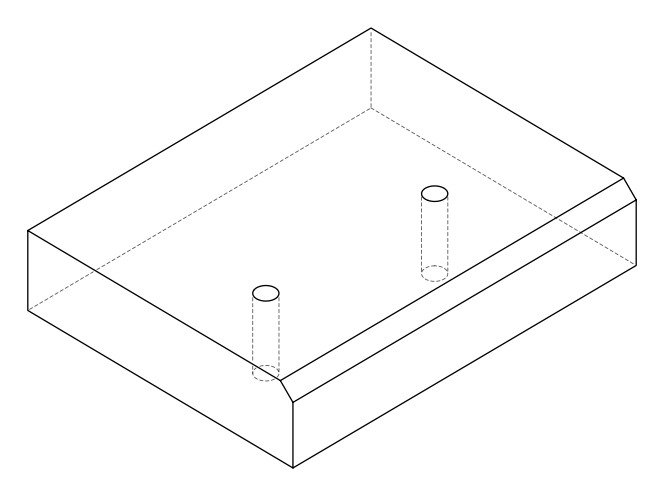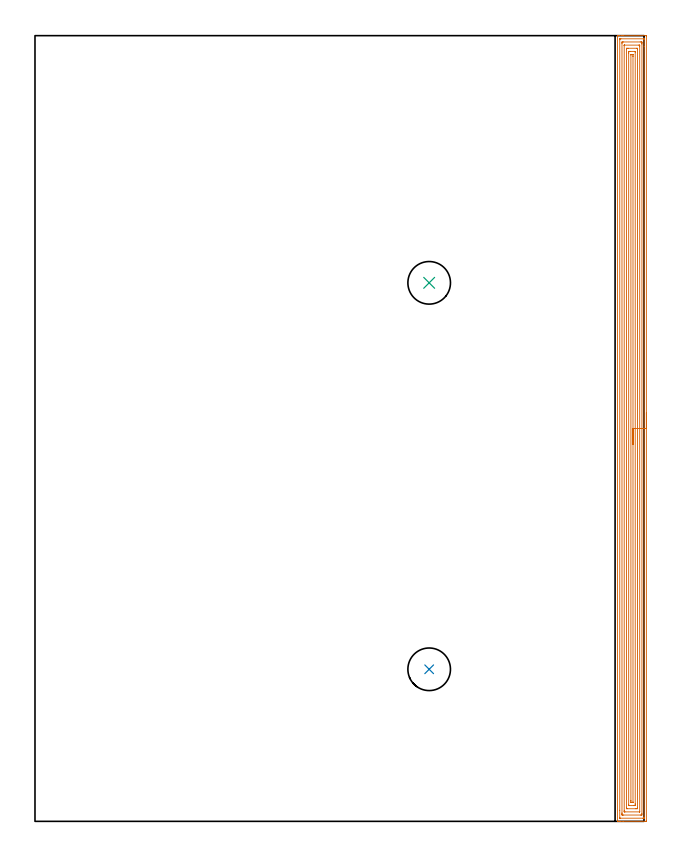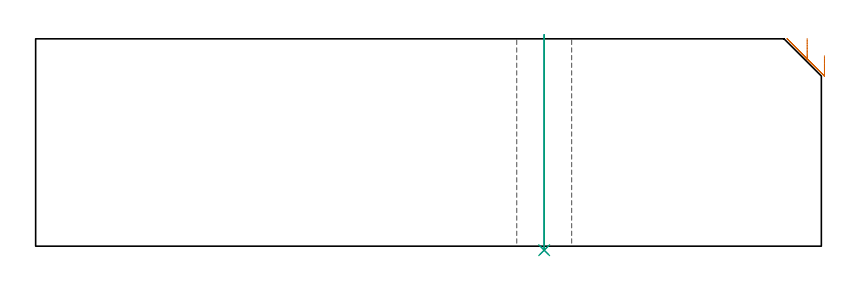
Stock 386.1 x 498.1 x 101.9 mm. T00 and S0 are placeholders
(PLAN: 3 operations, 1 tool changes, 29 min)
(1 AREA_MILL | FG_CHAMFER_SURFACE | UGT0205_001 | 28.17 min | 83401 mm3)
(2 INDEXABLE_INSERT_DRILL_THROUGH_HOLE_FROM_SOLID | STEP1HOLE | NXT0302_025 | 0.43 min | 58275 mm3)
(3 INDEXABLE_INSERT_DRILL_THROUGH_HOLE_FROM_SOLID_1 | STEP1HOLE_1 | NXT0302_025 | 0.43 min | 58274 mm3)
(TOOL UGT0205_001 | Chamfer Mill 20 x 3 x 45 deg. | D20 FL50 Z2)
(TOOL NXT0302_025 | Index. Insert Drill 27mm [880-D2700L32-05] | D27 PA176 FL135 Z2)
(OP 1 AREA_MILL)
G17 G21 G94 G90
T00 M6
G54
G17 G0 G90 X387.6 Y259.05 S1061 M3
G43 Z111.9 H0
Z93.6
G94 G1 Y259.012 Z92.728 F250.
Y258.898 Z91.864
Y258.709 Z91.012
Y258.447 Z90.18
Y258.113 Z89.374
Y257.71 Z88.6
Y257.242 Z87.864
Y256.71 Z87.172
Y256.121 Z86.529
Y255.478 Z85.94
Y254.786 Z85.409
Y254.05 Z84.94
Y253.276 Z84.537
Y252.47 Z84.203
Y251.638 Z83.941
Y250.787 Z83.752
Y249.922 Z83.638
Y249.05 Z83.6
X387.599 Y0.622 Z83.601
X387.596 Y0.234 Z83.602
X387.593 Y0.01 Z83.605
X387.216 Y0. Z83.981
X372.924 Z98.272
X370.904 Z100.292
X370.56 Z100.634
X369.601 Z101.599
X369.449 Y0.001 Z101.743
X369.37 Y0.004 Z101.821
X369.303 Y0.01 Z101.888
X369.3 Y0.175 Z101.9
Y497.925
X369.302 Y498.09 Z101.888
X369.448 Y498.097 Z101.744
X369.601 Y498.1 Z101.599
X369.873 Z101.326
X370.56 Z100.634
X371.78 Z99.416
X372.314 Z98.881
X372.924 Z98.272
X387.216 Z83.981
X387.486 Y498.097 Z83.712
X387.592 Y498.09 Z83.606
X387.599 Y497.982 Z83.599
X387.6 Y497.478 Z83.6
Y249.05
X386.186 Z85.014
X386.185 Y2.566 Z85.015
X386.184 Y2.409 Z85.016
X386.179 Y2.043 Z85.021
X386.171 Y2.01 Z85.029
X386.105 Y2.006 Z85.095
X385.998 Y2.002 Z85.202
X385.864 Y2. Z85.336
X385.463 Z85.737
X370.961 Z100.239
X370.781 Y2.003 Z100.419
X370.748 Y2.007 Z100.452
X370.721 Y2.013 Z100.479
X370.719 Y2.054 Z100.481
X370.715 Y2.251 Z100.485
X370.714 Y6.987 Z100.486
X370.715 Y495.534 Z100.485
X370.716 Y495.691 Z100.484
X370.721 Y496.057 Z100.479
X370.729 Y496.09 Z100.471
X370.795 Y496.094 Z100.405
X370.902 Y496.098 Z100.298
X371.036 Y496.1 Z100.164
X371.437 Z99.763
X385.939 Z85.261
X386.119 Y496.097 Z85.081
X386.152 Y496.093 Z85.048
X386.179 Y496.088 Z85.021
X386.181 Y496.046 Z85.019
X386.185 Y495.849 Z85.015
X386.186 Y491.112 Z85.014
Y249.05
X384.772 Z86.428
X384.771 Y4.902 Z86.429
X384.766 Y4.196 Z86.434
X384.765 Y4.015 Z86.435
X384.586 Y4.01 Z86.614
X383.901 Y4.001 Z87.299
X373.19 Y4. Z98.01
X372.504 Y4.003 Z98.696
X372.314 Y4.009 Z98.886
X372.135 Y4.017 Z99.065
X372.132 Y4.196 Z99.068
X372.13 Y4.384 Z99.07
X372.129 Y5.09 Z99.071
X372.128 Y5.279 Z99.072
X372.129 Y493.198 Z99.071
X372.134 Y493.904 Z99.066
X372.135 Y494.085 Z99.065
X372.314 Y494.09 Z98.886
X372.999 Y494.099 Z98.201
X383.71 Y494.1 Z87.49
X384.396 Y494.098 Z86.804
X384.586 Y494.091 Z86.614
X384.765 Y494.083 Z86.435
X384.768 Y493.904 Z86.432
X384.77 Y493.716 Z86.43
X384.771 Y493.01 Z86.429
X384.772 Y492.821 Z86.428
Y249.05
X383.357 Z87.843
Y6.343
X383.356 Y6.165 Z87.844
X383.352 Y6.023 Z87.848
X383.35 Y6.01 Z87.85
X383.343 Y6.006 Z87.857
X383.317 Y6.003 Z87.883
X383.263 Y6.001 Z87.937
X374.051 Y6. Z97.149
X373.639 Y6.01 Z97.561
X373.549 Y6.017 Z97.651
X373.546 Y6.079 Z97.654
X373.545 Y6.144 Z97.655
X373.543 Y6.518 Z97.657
Y6.877
Y491.757
X373.544 Y491.935 Z97.656
X373.548 Y492.077 Z97.652
X373.55 Y492.09 Z97.65
X373.557 Y492.094 Z97.643
X373.583 Y492.097 Z97.617
X373.637 Y492.099 Z97.563
X382.849 Y492.1 Z88.351
X383.261 Y492.09 Z87.939
X383.351 Y492.083 Z87.849
X383.354 Y492.021 Z87.846
X383.355 Y491.956 Z87.845
X383.357 Y491.582 Z87.843
Y491.223
Y249.05
X381.943 Z89.257
Y8.678
X381.939 Y8.225 Z89.261
X381.936 Y8.014 Z89.264
X381.726 Y8.006 Z89.474
X381.08 Y8.001 Z90.12
X380.855 Y8. Z90.345
X375.594 Y8.001 Z95.606
X375.081 Y8.01 Z96.119
X374.964 Y8.017 Z96.236
X374.957 Y8.665 Z96.243
Y489.422
X374.961 Y489.875 Z96.239
X374.964 Y490.086 Z96.236
X375.174 Y490.094 Z96.026
X375.82 Y490.099 Z95.38
X376.045 Y490.1 Z95.155
X381.306 Y490.099 Z89.894
X381.819 Y490.09 Z89.381
X381.936 Y490.083 Z89.264
X381.943 Y489.435 Z89.257
Y249.05
X380.529 Z90.671
Y11.014
X380.527 Y10.452 Z90.673
X380.525 Y10.124 Z90.675
X380.522 Y10.019 Z90.678
X380.424 Y10.01 Z90.776
X380.203 Y10.006 Z90.997
X379.769 Y10.001 Z91.431
X376.549 Z94.651
X376.431 Y10.003 Z94.769
X376.394 Y10.007 Z94.806
X376.38 Y10.01 Z94.82
X376.378 Y10.027 Z94.822
X376.375 Y10.12 Z94.825
X376.372 Y10.452 Z94.828
X376.371 Y487.086 Z94.829
X376.373 Y487.648 Z94.827
X376.375 Y487.976 Z94.825
X376.378 Y488.081 Z94.822
X376.475 Y488.09 Z94.725
X376.697 Y488.094 Z94.503
X377.131 Y488.099 Z94.069
X380.351 Z90.849
X380.469 Y488.097 Z90.731
X380.506 Y488.093 Z90.694
X380.52 Y488.09 Z90.68
X380.522 Y488.073 Z90.678
X380.525 Y487.98 Z90.675
X380.528 Y487.648 Z90.672
X380.529 Y249.05 Z90.671
X379.115 Z92.085
X379.114 Y12.239 Z92.086
X379.112 Y12.07 Z92.088
X379.11 Y12.029 Z92.09
X379.109 Y12.015 Z92.091
X379.075 Y12.01 Z92.125
X378.919 Y12.005 Z92.281
X378.684 Y12.001 Z92.516
X378.45 Z92.75
X377.805 Y12.003 Z93.395
X377.797 Y12.01 Z93.403
X377.792 Y12.016 Z93.408
X377.789 Y12.239 Z93.411
X377.786 Y12.916 Z93.414
X377.785 Y13.133 Z93.415
X377.786 Y485.861 Z93.414
X377.788 Y486.03 Z93.412
X377.79 Y486.071 Z93.41
X377.791 Y486.085 Z93.409
X377.825 Y486.09 Z93.375
X377.981 Y486.095 Z93.219
X378.216 Y486.099 Z92.984
X378.45 Z92.75
X379.095 Y486.097 Z92.105
X379.103 Y486.09 Z92.097
X379.108 Y486.084 Z92.092
X379.111 Y485.861 Z92.089
X379.114 Y485.184 Z92.086
X379.115 Y484.967 Z92.085
Y249.05
Y248.178 Z92.123
Y247.314 Z92.237
Y246.462 Z92.426
Y245.63 Z92.688
Y244.824 Z93.022
Y244.05 Z93.425
Y243.314 Z93.894
Y242.622 Z94.425
Y241.979 Z95.014
Y241.39 Z95.657
Y240.859 Z96.35
Y240.39 Z97.085
Y239.987 Z97.859
Y239.653 Z98.665
Y239.391 Z99.497
Y239.202 Z100.349
Y239.088 Z101.214
Y239.05 Z102.085
G0 Z111.9
M5
M2
(OP 2 INDEXABLE_INSERT_DRILL_THROUGH_HOLE_FROM_SOLID)
G17 G21 G94 G90
T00 M6
G54
G17 G0 G90 X249.9 Y96.4 S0 M3
G43 Z111.9 H1
G94 G81 G98 Z-1.971 F250. R103.9
G80
M5
M2
(OP 3 INDEXABLE_INSERT_DRILL_THROUGH_HOLE_FROM_SOLID_1)
G17 G21 G94 G90
T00 M6
G54
G17 G0 G90 X249.9 Y341.4 S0 M3
G43 Z111.9 H1
G94 G81 G98 Z-1.971 F250. R103.9
G80
M5
M2
